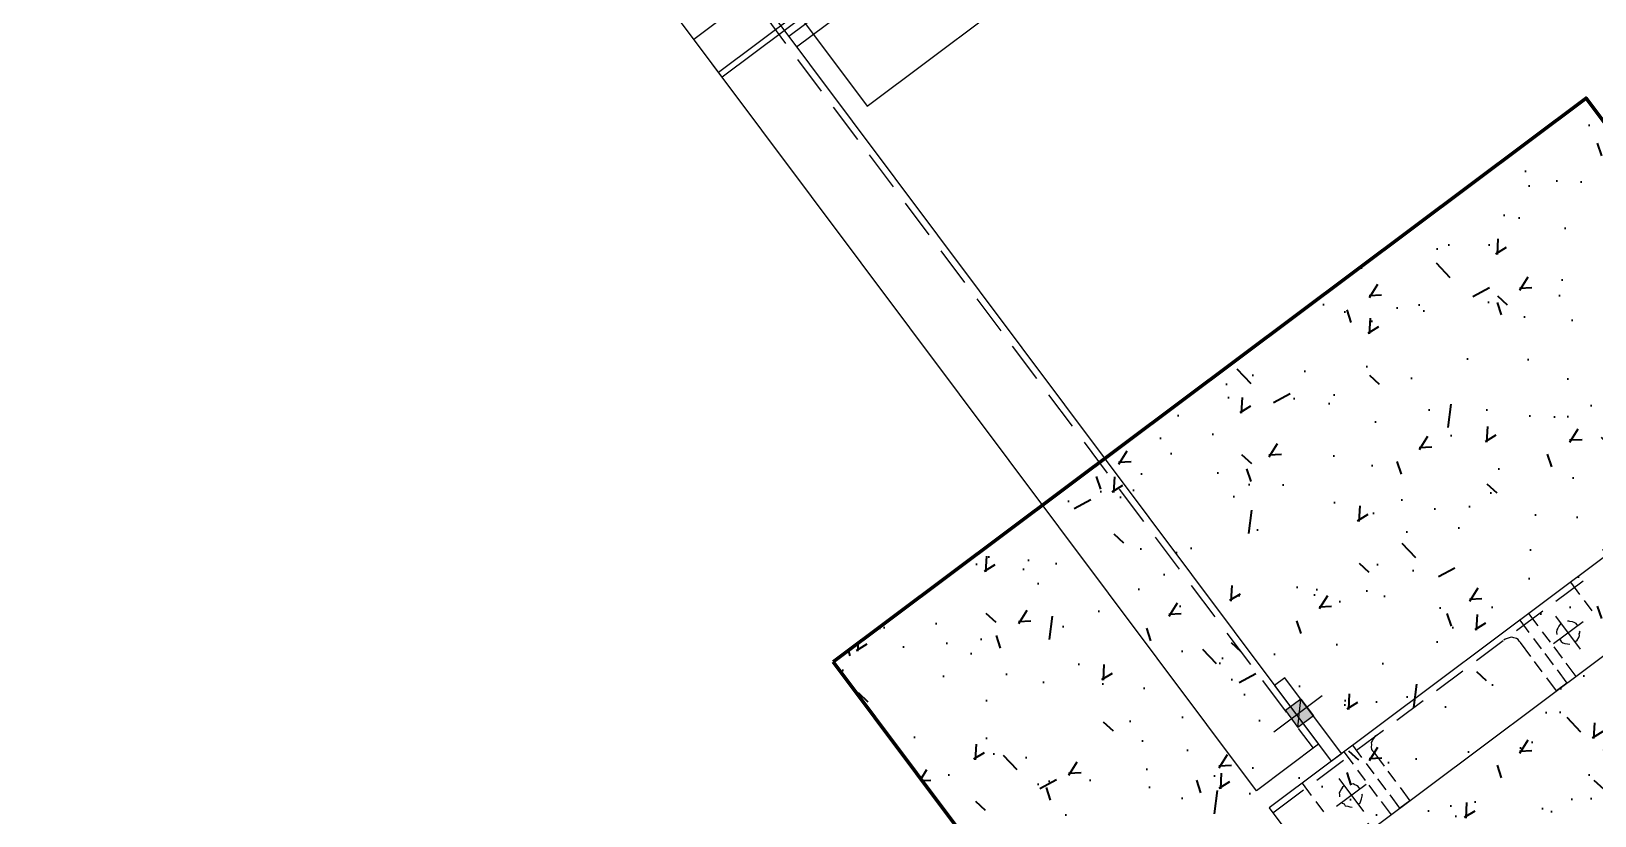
# Model space of a CAD drawing. Header units: metres. Extents: x 214070 to 217049, y 6350584 to 6351315.
# Drawn here: x 214352.232 to 214353.728, y 6351046.161 to 6351046.912 of the extents above; entities that cross this region are included whole.
import ezdxf

# ---------------------------------------------------------------- set-up
doc = ezdxf.new("R2010")
doc.units = ezdxf.units.M
for name, color, linetype, lineweight in [('GG31-E-PLN-001_DC Cable Route Layout Plan_RevA$0$0.25mm TEXT', 7, 'Continuous', 25), ('GG31-E-PLN-001_DC Cable Route Layout Plan_RevA$0$Concrete fill', 8, 'Continuous', 35), ('GG31-E-PLN-001_DC Cable Route Layout Plan_RevA$0$Footing', 7, 'Continuous', 70)]:
    doc.layers.add(name, color=color, linetype=linetype, lineweight=lineweight)
doc.layers.add('GG31-E-PLN-001_DC Cable Route Layout Plan_RevA$0$Equipment', color=7, linetype='Continuous')

# ---------------------------------------------------------------- blocks, each defined once
blk = doc.blocks.new('GG31-E-PLN-001_DC Cable Route Layout Plan_RevA$0$HVSB-wanertown')
at = {"layer": 'GG31-E-PLN-001_DC Cable Route Layout Plan_RevA$0$Concrete fill'}
h = blk.add_hatch(dxfattribs=at)
h.set_pattern_fill('AR-CONC', color=256, scale=0.02)
h.set_pattern_definition([(49.99999999999999, (235573.8287750177, 6326018.134513894), (0.1434520365201507, -0.01255042699651902), [0.015, -0.165]), (355, (235573.8287750177, 6326018.134513894), (-0.0277502667226, 0.1504384267400024), [0.012, -0.132]), (100.45144446, (235573.8407293539, 6326018.133468025), (0.1157017693454224, 0.1378879981937259), [0.01274803839999998, -0.1402284223999997]), (46.18420000000001, (235573.8287750177, 6326018.174513894), (0.2134482661343145, -0.03310385615861531), [0.0225, -0.2475]), (96.63563549, (235573.8465623667, 6326018.171755233), (0.1869323891348457, 0.1948237201549101), [0.0191220684, -0.210342752]), (351.1841639899999, (235573.8287750177, 6326018.174513894), (0.1869323890109546, 0.1948237200539981), [0.018, -0.1980000002]), (21, (235573.8487750177, 6326018.164513894), (0.1193814104236923, -0.08052377813306777), [0.015, -0.165]), (326.0000000000001, (235573.8487750177, 6326018.164513894), (0.04866306638431635, 0.1450300090093706), [0.012, -0.132]), (71.45144474, (235573.8587234685, 6326018.157803579), (0.1680444753459942, 0.06450623056127076), [0.012748038, -0.1402284224]), (37.50000000000001, (235573.8287750177, 6326018.134513894), (0.002431971063458134, 0.0665787707662623), [0, -0.1304, 0, -0.134, 0, -0.1325]), (7.499999999999999, (235573.8287750177, 6326018.134513894), (0.05261390748842972, 0.07888234237647206), [0, -0.0764, 0, -0.1274, 0, -0.0505]), (327.5, (235573.7841750177, 6326018.134513894), (0.1067644872344818, -0.004510974346875952), [0, -0.05, 0, -0.156, 0, -0.207]), (317.5, (235573.7641750177, 6326018.134513894), (0.1166372338684772, 0.02002099646646354), [0, -0.065, 0, -0.1036, 0, -0.147])])
h.paths.add_polyline_path([(235597.1101799489, 6326037.891947699), (235596.2101799489, 6326037.891947699), (235596.2101799489, 6326037.091947699), (235597.1101799489, 6326037.091947699)])
at = {"layer": 'GG31-E-PLN-001_DC Cable Route Layout Plan_RevA$0$Equipment'}
h = blk.add_hatch(color=256, dxfattribs=at)
h.paths.add_polyline_path([(235596.5286957333, 6326037.595203862), (235596.5286957333, 6326037.57500414), (235596.5471836139, 6326037.595203862)])
h.paths.add_polyline_path([(235596.5286957333, 6326037.57500414), (235596.5471836139, 6326037.595203862), (235596.5471836139, 6326037.57500414)])
at = {"layer": 'GG31-E-PLN-001_DC Cable Route Layout Plan_RevA$0$Equipment', "elevation": -6.260085190106653}
for points in [[(235596.4605644698, 6326039.506645291), (235597.6410498807, 6326039.510068973), (235597.6410498807, 6326038.928043103), (235596.9758285485, 6326038.403192716), (235596.4605644698, 6326038.403192716)], [(235596.4605644698, 6326037.550353633), (235596.4605644698, 6326039.445361391), (235596.5348583602, 6326039.445361391), (235596.5348583602, 6326037.550353633)], [(235600.1053018162, 6326038.298085691), (235600.1053018162, 6326038.501452377), (235596.5550580816, 6326038.501452377), (235596.5550580816, 6326038.298085691)], [(235596.6252435541, 6326038.396345353), (235596.5348583602, 6326038.396345353), (235596.5348583602, 6326038.384020099), (235596.6252435541, 6326038.384020099)], [(235596.5348583602, 6326037.620539105), (235596.5348583602, 6326037.530153912), (235596.5471836139, 6326037.530153912), (235596.5471836139, 6326037.620539105)], [(235596.5286957333, 6326037.595203862), (235596.5286957333, 6326037.57500414), (235596.5471836139, 6326037.595203862)], [(235596.5286957333, 6326037.57500414), (235596.5471836139, 6326037.595203862), (235596.5471836139, 6326037.57500414)], [(235600.2008225325, 6326037.454832916), (235600.2008225325, 6326037.530153912), (235596.4605644698, 6326037.530153912), (235596.4605644698, 6326037.454832916)]]:
    blk.add_lwpolyline(points, close=True, dxfattribs=at)
for points in [[(235596.4605644698, 6326038.448727681), (235597.0336887673, 6326038.448727681), (235597.0336887673, 6326038.448727681)], [(235596.5286957333, 6326038.392579303), (235596.5286957333, 6326038.4302398), (235596.5286957333, 6326038.4302398)], [(235596.4605644698, 6326038.409355342), (235596.9837030161, 6326038.409355342), (235596.9837030161, 6326038.409355342)], [(235596.5286957333, 6326038.335746189), (235596.5286957333, 6326038.373406686), (235596.5286957333, 6326038.373406686)], [(235596.5286957333, 6326038.27788597), (235596.5286957333, 6326038.316573571), (235596.5286957333, 6326038.316573571)], [(235596.5286957333, 6326038.221052855), (235596.5286957333, 6326038.25939809), (235596.5286957333, 6326038.25939809)], [(235596.5286957333, 6326038.163877373), (235596.5286957333, 6326038.201537871), (235596.5286957333, 6326038.201537871)], [(235596.5286957333, 6326038.107044259), (235596.5286957333, 6326038.144704756), (235596.5286957333, 6326038.144704756)], [(235596.5286957333, 6326038.04918404), (235596.5286957333, 6326038.087529274), (235596.5286957333, 6326038.087529274)], [(235596.5286957333, 6326037.992008558), (235596.5286957333, 6326038.030696159), (235596.5286957333, 6326038.030696159)], [(235596.5286957333, 6326037.935175443), (235596.5286957333, 6326037.97283594), (235596.5286957333, 6326037.97283594)], [(235596.5286957333, 6326037.879027065), (235596.5286957333, 6326037.916002826), (235596.5286957333, 6326037.916002826)], [(235596.5286957333, 6326037.821166846), (235596.5286957333, 6326037.859854449), (235596.5286957333, 6326037.859854449)], [(235596.5286957333, 6326037.764333732), (235596.5286957333, 6326037.802678966), (235596.5286957333, 6326037.802678966)], [(235596.5286957333, 6326037.70715825), (235596.5286957333, 6326037.744818747), (235596.5286957333, 6326037.744818747)], [(235596.5286957333, 6326037.650325135), (235596.5286957333, 6326037.687985633), (235596.5286957333, 6326037.687985633)], [(235596.5286957333, 6326037.593492021), (235596.5286957333, 6326037.631152518), (235596.5286957333, 6326037.631152518)], [(235596.5078112757, 6326037.585617553), (235596.5656714945, 6326037.585617553), (235596.5656714945, 6326037.585617553)], [(235596.5286957333, 6326037.550353633), (235596.5286957333, 6326037.573977035), (235596.5286957333, 6326037.573977035)], [(235596.4605644698, 6326037.523991285), (235596.4971978628, 6326037.523991285), (235596.4971978628, 6326037.523991285)], [(235596.499936808, 6326037.530153912), (235596.499936808, 6326037.51543208), (235596.499936808, 6326037.51543208)], [(235596.5129467981, 6326037.523991285), (235596.5447870368, 6326037.523991285), (235596.5447870368, 6326037.523991285)], [(235596.5499225592, 6326037.530153912), (235596.5499225592, 6326037.51543208), (235596.5499225592, 6326037.51543208)], [(235596.5605359721, 6326037.51543208), (235596.5605359721, 6326037.530153912), (235596.5605359721, 6326037.530153912)], [(235596.5605359721, 6326037.523991285), (235596.592718579, 6326037.523991285), (235596.592718579, 6326037.523991285)], [(235596.5841593751, 6326037.523991285), (235596.5824475343, 6326037.523991285), (235596.5803933253, 6326037.523306549), (235596.5779967482, 6326037.522279444), (235596.5762849074, 6326037.521594708), (235596.5752578029, 6326037.519882867), (235596.5735459621, 6326037.517828658), (235596.5725188577, 6326037.516116817), (235596.5725188577, 6326037.514404976), (235596.5725188577, 6326037.512693135), (235596.5725188577, 6326037.495917096)], [(235596.6084675143, 6326037.523991285), (235596.6403077531, 6326037.523991285), (235596.6403077531, 6326037.523991285)], [(235596.6560566883, 6326037.523991285), (235596.6875545589, 6326037.523991285), (235596.6875545589, 6326037.523991285)], [(235596.7039882306, 6326037.523991285), (235596.7358284693, 6326037.523991285), (235596.7358284693, 6326037.523991285)], [(235596.7478113548, 6326037.495917096), (235596.7478113548, 6326037.512693135), (235596.7478113548, 6326037.514404976), (235596.7478113548, 6326037.516116817), (235596.7471266185, 6326037.517828658), (235596.7454147777, 6326037.519882867), (235596.7443876733, 6326037.521594708), (235596.7426758325, 6326037.522279444), (235596.7399368872, 6326037.523306549), (235596.7382250464, 6326037.523991285), (235596.7365132056, 6326037.523991285)], [(235596.7515774046, 6326037.523991285), (235596.7830752752, 6326037.523991285), (235596.7830752752, 6326037.523991285)], [(235596.7601366086, 6326037.530153912), (235596.7601366086, 6326037.51543208), (235596.7601366086, 6326037.51543208)], [(235596.7707500215, 6326037.530153912), (235596.7707500215, 6326037.51543208), (235596.7707500215, 6326037.51543208)], [(235596.7988242105, 6326037.523991285), (235596.8313491856, 6326037.523991285), (235596.8313491856, 6326037.523991285)], [(235596.8207357726, 6326037.530153912), (235596.8207357726, 6326037.51543208), (235596.8207357726, 6326037.51543208)], [(235596.499936808, 6326037.508242349), (235596.499936808, 6326037.495917096), (235596.499936808, 6326037.495917096)], [(235596.5307499423, 6326037.512693135), (235596.5307499423, 6326037.473320797), (235596.5307499423, 6326037.473320797)], [(235596.5499225592, 6326037.508242349), (235596.5499225592, 6326037.495917096), (235596.5499225592, 6326037.495917096)], [(235596.5605359721, 6326037.495917096), (235596.5605359721, 6326037.508242349), (235596.5605359721, 6326037.508242349)], [(235596.7601366086, 6326037.508242349), (235596.7601366086, 6326037.495917096), (235596.7601366086, 6326037.495917096)], [(235596.7707500215, 6326037.508242349), (235596.7707500215, 6326037.495917096), (235596.7707500215, 6326037.495917096)], [(235596.7899226384, 6326037.512693135), (235596.7899226384, 6326037.473320797), (235596.7899226384, 6326037.473320797)], [(235596.8207357726, 6326037.508242349), (235596.8207357726, 6326037.495917096), (235596.8207357726, 6326037.495917096)], [(235596.5482107184, 6326037.492493414), (235596.5129467981, 6326037.492493414), (235596.5129467981, 6326037.492493414)], [(235596.5191094249, 6326037.492493414), (235596.5191094249, 6326037.491808678), (235596.5201365294, 6326037.490096837), (235596.5201365294, 6326037.488042628), (235596.5218483702, 6326037.486330787), (235596.5228754746, 6326037.484618946), (235596.5245873154, 6326037.482907105)], [(235596.5307499423, 6326037.503791563), (235596.5286957333, 6326037.503791563), (235596.5269838925, 6326037.503106827), (235596.5245873154, 6326037.502079722), (235596.5228754746, 6326037.501394986), (235596.5218483702, 6326037.499683145), (235596.5208212657, 6326037.497971305)], [(235596.5410209871, 6326037.492493414), (235596.5410209871, 6326037.49523236), (235596.5403362507, 6326037.4969442), (235596.5393091463, 6326037.498656041), (235596.5386244099, 6326037.500367882), (235596.536570201, 6326037.501394986), (235596.5358854647, 6326037.502079722)], [(235596.5499225592, 6326037.490096837), (235596.5499225592, 6326037.476744479), (235596.5499225592, 6326037.476744479)], [(235596.5605359721, 6326037.476744479), (235596.5605359721, 6326037.490096837), (235596.5605359721, 6326037.490096837)], [(235596.5725188577, 6326037.490096837), (235596.5725188577, 6326037.477771583), (235596.5725188577, 6326037.477771583)], [(235596.7478113548, 6326037.477771583), (235596.7478113548, 6326037.490096837), (235596.7478113548, 6326037.490096837)], [(235596.7601366086, 6326037.490096837), (235596.7601366086, 6326037.476744479), (235596.7601366086, 6326037.476744479)], [(235596.7707500215, 6326037.490096837), (235596.7707500215, 6326037.476744479), (235596.7707500215, 6326037.476744479)], [(235596.8077257826, 6326037.492493414), (235596.7724618623, 6326037.492493414), (235596.7724618623, 6326037.492493414)], [(235596.7796515936, 6326037.492493414), (235596.7796515936, 6326037.491808678), (235596.7796515936, 6326037.490096837), (235596.7803363299, 6326037.488042628), (235596.7813634344, 6326037.486330787), (235596.7830752752, 6326037.484618946), (235596.784787116, 6326037.482907105)], [(235596.7899226384, 6326037.503791563), (235596.789237902, 6326037.503791563), (235596.7864989568, 6326037.503106827), (235596.784787116, 6326037.502079722), (235596.7830752752, 6326037.501394986), (235596.7813634344, 6326037.499683145), (235596.7803363299, 6326037.497971305)], [(235596.8015631558, 6326037.492493414), (235596.8015631558, 6326037.49523236), (235596.8005360513, 6326037.4969442), (235596.7995089468, 6326037.498656041), (235596.797797106, 6326037.500367882), (235596.7971123697, 6326037.501394986), (235596.7960852652, 6326037.502079722)], [(235596.5307499423, 6326037.481880001), (235596.5331465194, 6326037.481880001), (235596.5348583602, 6326037.482907105), (235596.536570201, 6326037.48393421), (235596.5386244099, 6326037.48564605), (235596.5393091463, 6326037.486330787), (235596.5393091463, 6326037.487357892)], [(235596.7899226384, 6326037.481880001), (235596.7909497428, 6326037.481880001), (235596.7926615836, 6326037.481880001), (235596.7954005289, 6326037.482907105), (235596.7971123697, 6326037.48393421), (235596.797797106, 6326037.48564605), (235596.7995089468, 6326037.486330787), (235596.7995089468, 6326037.487357892)], [(235596.5499225592, 6326037.470581852), (235596.5499225592, 6326037.454832916), (235596.5499225592, 6326037.454832916)], [(235596.5725188577, 6326037.470581852), (235596.5725188577, 6326037.454832916), (235596.5605359721, 6326037.454832916), (235596.5605359721, 6326037.470581852)], [(235596.7601366086, 6326037.470581852), (235596.7601366086, 6326037.454832916), (235596.7478113548, 6326037.454832916), (235596.7478113548, 6326037.470581852)], [(235596.7707500215, 6326037.470581852), (235596.7707500215, 6326037.454832916), (235596.7707500215, 6326037.454832916)]]:
    blk.add_lwpolyline(points, dxfattribs=at)
at = {"layer": 'GG31-E-PLN-001_DC Cable Route Layout Plan_RevA$0$Footing', "elevation": -6.260085190106653}
blk.add_lwpolyline([(235596.2101799489, 6326037.891947699), (235597.1101799489, 6326037.891947699), (235597.1101799489, 6326037.091947699), (235596.2101799489, 6326037.091947699)], close=True, dxfattribs=at)
blk = doc.blocks.new('GG31-E-PLN-001_DC Cable Route Layout Plan_RevA')
at = {"layer": 'GG31-E-PLN-001_DC Cable Route Layout Plan_RevA$0$0.25mm TEXT', "rotation": 36.81682220265147}
blk.add_blockref('GG31-E-PLN-001_DC Cable Route Layout Plan_RevA$0$HVSB-wanertown', (3831365.58872416, 1116473.54348883, 6.260085190106653), dxfattribs=at)

msp = doc.modelspace()

# ---------------------------------------------------------------- block references
msp.add_blockref('GG31-E-PLN-001_DC Cable Route Layout Plan_RevA', (-14687.37069500599, 29045.50982125732))

doc.saveas('drawing.dxf')
